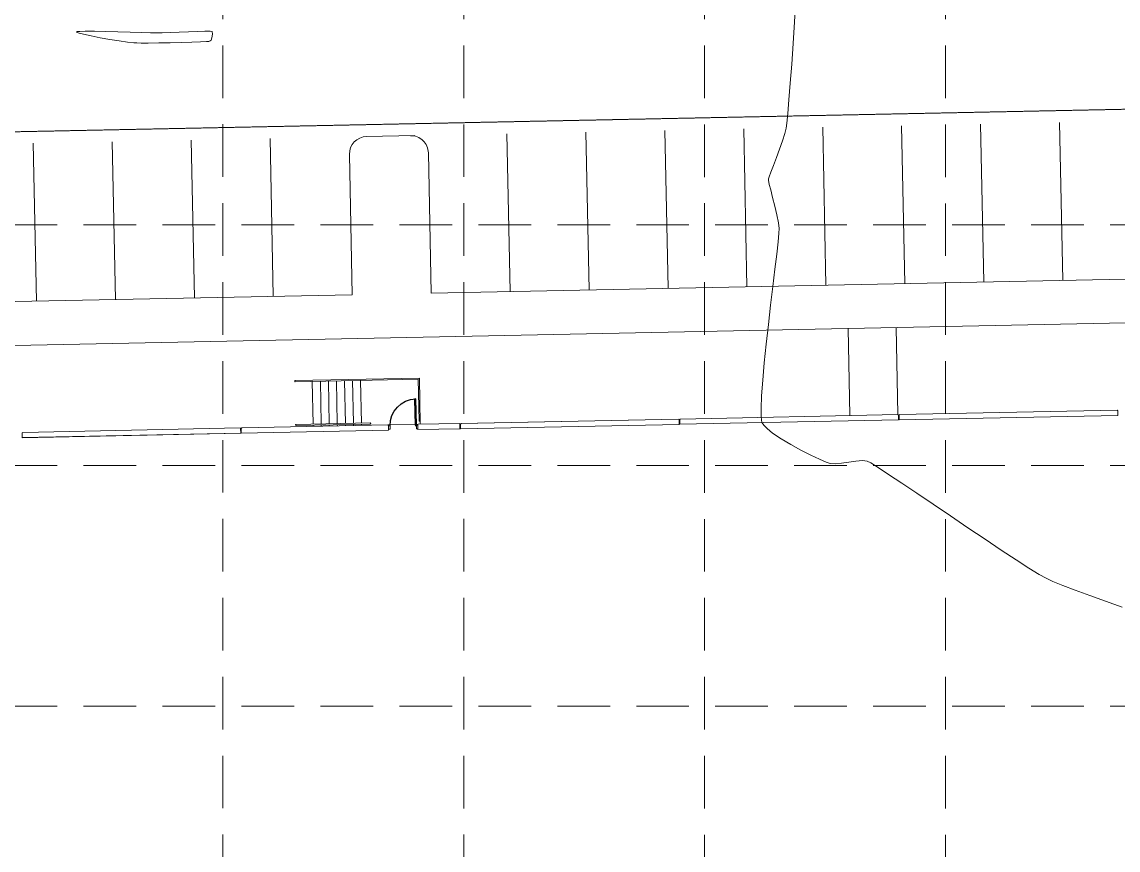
# Model space of a CAD drawing. Extents: x 2140663 to 2528301, y 336313 to 7007653.
# Drawn here: x 2527617.9 to 2527742.9, y 7007251.2 to 7007345.7 of the extents above; entities that cross this region are included whole.
import ezdxf

# ---------------------------------------------------------------- set-up
doc = ezdxf.new("R2010")
doc.units = 0
doc.header["$MEASUREMENT"] = 0
doc.linetypes.add('HIDDEN', pattern=[0.375, 0.25, -0.125])
doc.linetypes.add('xdrc002pt$0$HIDDEN2', pattern=[0.1875, 0.125, -0.0625])
for name, color, linetype in [('1 EXISTING CONTOURS', 43, 'Continuous'), ('GRID', 254, 'HIDDEN'), ('xdrc002ar$0$BASE1$0$ADO', 8, 'Continuous'), ('xdrc002ar$0$BASE1$0$AFLHR', 7, 'Continuous'), ('xdrc002ar$0$BASE1$0$awa', 7, 'Continuous'), ('xdrc002ar$0$l-walk-n', 11, 'Continuous'), ('xdrc002ar$0$xdrc002ar$0$C-PKNG-FACE-N', 1, 'Continuous'), ('xdrc002ar$0$xdrc002ar$0$C-PKNG-STRP-N', 6, 'Continuous'), ('xdrc002ar$0$XR3$0$BASE1$0$ADO', 3, 'Continuous'), ('xdrc002ar$0$XR3$0$BASE1$0$AFLHR', 2, 'Continuous'), ('xdrc002ar$0$XR3$0$BASE1$0$AFLST', 2, 'Continuous'), ('xdrc002ar$0$XR3$0$BASE1$0$awa', 4, 'Continuous'), ('xdrc002pt$0$V-ESMT-ACCS-N', 2, 'xdrc002pt$0$HIDDEN2')]:
    doc.layers.add(name, color=color, linetype=linetype)

# ---------------------------------------------------------------- blocks, each defined once
blk = doc.blocks.new('xdrc002ar$0$XR3$0$A$C52BE69D6')
at = {"layer": 'xdrc002ar$0$XR3$0$BASE1$0$awa', "lineweight": 0}
for p, q in [((6.889272481203079e-05, 299.2499246522784), (6.500418298412114, 299.2499246560037)), ((6.889272481203079e-05, 299.2499246522784), (6.889272481203079e-05, -7.534772157669067e-05)), ((6.500418298412114, 299.2499246560037), (7.250389759428799, 298.4999531945214)), ((7.250531383324414, 298.4998115710914), (7.250389759428799, 0.7498961100354791)), ((6.500418298412114, -7.535144686698914e-05), (7.250389759428799, 0.7498961100354791)), ((6.889272481203079e-05, -7.534772157669067e-05), (6.500418298412114, -7.535144686698914e-05))]:
    blk.add_line(p, q, dxfattribs=at)
blk = doc.blocks.new('xdrc002ar$0$XR3$0$BASE1$0$36D')
at = {"layer": 'xdrc002ar$0$XR3$0$BASE1$0$ADO'}
blk.add_lwpolyline([(-1.75, 1.000444171950221e-11), (0, 1.000444171950221e-11), (0, -35.99999999999), (-1.75, -35.99999999999)], close=True, dxfattribs=at)
blk.add_arc((0, 1.000444171950221e-11), 36, 180, 270, dxfattribs=at)
blk = doc.blocks.new('xdrc002ar$0$A$C52BE69D6')
at = {"layer": 'xdrc002ar$0$BASE1$0$awa', "lineweight": 0}
for p, q in [((6.889272481203079e-05, 299.2499246522784), (6.500418298412114, 299.2499246560037)), ((6.889272481203079e-05, 299.2499246522784), (6.889272481203079e-05, -7.534772157669067e-05)), ((6.500418298412114, 299.2499246560037), (7.250389759428799, 298.4999531945214)), ((7.250531383324414, 298.4998115710914), (7.250389759428799, 0.7498961100354791)), ((6.500418298412114, -7.535144686698914e-05), (7.250389759428799, 0.7498961100354791)), ((6.889272481203079e-05, -7.534772157669067e-05), (6.500418298412114, -7.535144686698914e-05))]:
    blk.add_line(p, q, dxfattribs=at)
blk = doc.blocks.new('xdrc002ar$0$BASE1$0$36D')
at = {"layer": 'xdrc002ar$0$BASE1$0$ADO'}
blk.add_lwpolyline([(-1.75, 1.000444171950221e-11), (0, 1.000444171950221e-11), (0, -35.99999999999), (-1.75, -35.99999999999)], close=True, dxfattribs=at)
blk.add_arc((0, 1.000444171950221e-11), 36, 180, 270, dxfattribs=at)

msp = doc.modelspace()

# ---------------------------------------------------------------- linework, layer by layer
at = {"color": 7, "linetype": 'Continuous', "lineweight": 0}
for p, q in [((2527667.908804057, 7007299.255125386), (2527667.846316957, 7007299.253856835)), ((2527667.910750366, 7007299.255207405), (2527667.848263267, 7007299.253938835))]:
    msp.add_line(p, q, dxfattribs=at)
at = {"layer": '1 EXISTING CONTOURS', "color": 43, "lineweight": 0, "extrusion": (0.9980527375076906, -0.06237574170625265, 0), "elevation": 2085695.491679017}
msp.add_lwpolyline([(7151368.046663039, 604.0000000000007), (7151370.53157491, 604.0000000000007)], dxfattribs=at)
at = {"layer": '1 EXISTING CONTOURS', "color": 43, "lineweight": 0, "extrusion": (0.9978148714148964, -0.06607179718513762, 0), "elevation": 2059194.697841691}
msp.add_lwpolyline([(7159041.310327188, 604.0000000000007), (7159043.778272624, 604.0000000000007)], dxfattribs=at)
at = {"layer": '1 EXISTING CONTOURS', "color": 43, "lineweight": 0}
for points, elevation in [([(2527624.130708478, 7007344.528773732), (2527624.117959011, 7007344.514208642)], 605), ([(2527624.117959011, 7007344.514208642), (2527624.125671603, 7007344.495640161)], 605), ([(2527624.22061411, 7007344.552910069), (2527624.130708478, 7007344.528773732)], 605), ([(2527625.115268927, 7007344.591575751), (2527624.502734271, 7007344.577576233)], 605), ([(2527626.178294551, 7007344.584395888), (2527625.115268927, 7007344.591575751)], 605), ([(2527627.464733594, 7007344.557154451), (2527626.178294551, 7007344.584395888)], 605), ([(2527628.859960791, 7007344.517736969), (2527627.464733594, 7007344.557154451)], 605), ([(2527630.249350873, 7007344.474028965), (2527628.859960791, 7007344.517736969)], 605), ([(2527631.518278574, 7007344.433915972), (2527630.249350873, 7007344.474028965)], 605), ([(2527635.845516532, 7007344.48019453), (2527634.813268023, 7007344.440564337)], 605), ([(2527636.912157278, 7007344.521693448), (2527635.845516532, 7007344.48019453)], 605), ([(2527638.764317438, 7007344.58119046), (2527637.91711575, 7007344.557784341)], 605), ([(2527639.35768783, 7007344.584635053), (2527638.764317438, 7007344.58119046)], 605), ([(2527639.601152415, 7007344.560841372), (2527639.35768783, 7007344.584635053)], 605), ([(2527639.488980598, 7007343.578158641), (2527639.554361917, 7007343.830701722)], 605), ([(2527639.622653453, 7007344.269546605), (2527639.601152415, 7007344.560841372)], 605), ([(2527627.937535718, 7007343.656888717), (2527629.013223504, 7007343.483847363)], 605), ([(2527629.013223504, 7007343.483847363), (2527629.953500598, 7007343.349182362)], 605), ([(2527629.953500598, 7007343.349182362), (2527630.655794925, 7007343.269566057)], 605), ([(2527630.761519243, 7007343.261871513), (2527631.019119296, 7007343.249823521)], 605), ([(2527631.019119296, 7007343.249823521), (2527631.508524089, 7007343.239462025)], 605), ([(2527631.508524089, 7007343.239462025), (2527632.318692588, 7007343.238241347)], 605), ([(2527632.318692588, 7007343.238241347), (2527633.510492251, 7007343.253103443)], 605), ([(2527633.510492251, 7007343.253103443), (2527634.805038919, 7007343.281179158)], 605), ([(2527634.805038919, 7007343.281179158), (2527636.099217426, 7007343.317116472)], 605), ([(2527636.099217426, 7007343.317116472), (2527637.289912612, 7007343.35556337)], 605), ([(2527637.289912612, 7007343.35556337), (2527638.27400931, 7007343.391167838)], 605), ([(2527638.27400931, 7007343.391167838), (2527638.948392359, 7007343.418577862)], 605), ([(2527639.209946594, 7007343.432441424), (2527639.360443237, 7007343.493229072)], 605), ([(2527705.653528241, 7007340.829929991), (2527705.818141101, 7007343.190077542)], 604), ([(2527704.606871818, 7007332.086289583), (2527704.871854109, 7007332.911613933)], 604), ([(2527703.003332973, 7007327.752074828), (2527703.082710868, 7007327.969426063)], 604), ([(2527703.009574684, 7007327.567113499), (2527703.003332973, 7007327.752074828)], 604), ([(2527703.098971877, 7007327.124496475), (2527703.032916969, 7007327.381164928)], 604), ([(2527704.231012205, 7007322.084841969), (2527704.140004932, 7007322.748118547)], 604), ([(2527703.94988955, 7007319.162293349), (2527704.108149415, 7007320.563424006)], 604), ([(2527703.745865413, 7007317.439706246), (2527703.94988955, 7007319.162293349)], 604), ([(2527703.256888455, 7007313.346636712), (2527703.510168037, 7007315.474781199)], 604), ([(2527702.16447673, 7007300.701461247), (2527702.157082408, 7007301.580797725)], 604), ([(2527704.452640369, 7007298.108496787), (2527703.480366644, 7007298.766830398)], 604), ([(2527705.559409874, 7007297.447557121), (2527704.452640369, 7007298.108496787)], 604), ([(2527710.607135639, 7007295.257009611), (2527710.054234526, 7007295.292701428)], 604), ([(2527711.338570498, 7007295.323775843), (2527710.607135639, 7007295.257009611)], 604), ([(2527712.158844566, 7007295.441088858), (2527711.338570498, 7007295.323775843)], 604), ([(2527712.978263308, 7007295.557037392), (2527712.158844566, 7007295.441088858)], 604), ([(2527713.707132188, 7007295.619710181), (2527712.978263308, 7007295.557037392)], 604), ([(2527714.255756669, 7007295.577195958), (2527713.707132188, 7007295.619710181)], 604), ([(2527714.67217435, 7007295.360339938), (2527714.255756669, 7007295.577195958)], 604), ([(2527716.705009773, 7007294.058384804), (2527715.510412185, 7007294.838087893)], 604), ([(2527727.690367901, 7007286.658613126), (2527725.73228013, 7007287.976177935)], 604), ([(2527736.560141206, 7007281.388942593), (2527735.42820261, 7007281.847472862)], 604), ([(2527737.978394239, 7007280.845759916), (2527736.560141206, 7007281.388942593)], 604)]:
    msp.add_lwpolyline(points, dxfattribs=dict(at, elevation=elevation))
at = {"layer": '1 EXISTING CONTOURS', "color": 43, "lineweight": 0, "extrusion": (-0.5335819733230217, -0.845748353675436, 0), "elevation": -7275144.73961903}
msp.add_lwpolyline([(-1601258.76074082, 605.0000000000007), (-1601258.678274815, 605.0000000000007)], dxfattribs=at)
at = {"layer": '1 EXISTING CONTOURS', "color": 43, "lineweight": 0, "extrusion": (-0.3352315195924028, -0.9421357801674707, 0), "elevation": -7449209.231834161}
msp.add_lwpolyline([(32282.46448952891, 605.0000000000007), (32282.70660998346, 605.0000000000007)], dxfattribs=at)
at = {"layer": '1 EXISTING CONTOURS', "color": 43, "lineweight": 0, "extrusion": (0.08709914210972934, -0.9961996483856784, 0), "elevation": -6760560.278535048}
msp.add_lwpolyline([(3128352.34204906, 605.0000000000007), (3128352.058852653, 605.0000000000007)], dxfattribs=at)
at = {"layer": '1 EXISTING CONTOURS', "color": 43, "lineweight": 0, "extrusion": (-0.2532124163446794, -0.9674107050311613, 0), "elevation": -7419005.845727065}
msp.add_lwpolyline([(670904.3254123142, 605), (670904.8424641856, 605)], dxfattribs=at)
at = {"layer": '1 EXISTING CONTOURS', "color": 43, "lineweight": 0, "extrusion": (-0.2121814115134972, -0.9772302945611848, 0), "elevation": -7384104.099398059}
msp.add_lwpolyline([(983243.4570476883, 605.0000000000007), (983244.3437244729, 605.0000000000007)], dxfattribs=at)
at = {"layer": '1 EXISTING CONTOURS', "color": 43, "lineweight": 0, "extrusion": (-0.1888557293010955, -0.9820048439341589, 0), "elevation": -7358602.413610479}
msp.add_lwpolyline([(1158763.698352442, 605.0000000000003), (1158764.756181184, 605.0000000000003)], dxfattribs=at)
at = {"layer": '1 EXISTING CONTOURS', "color": 43, "lineweight": 0, "extrusion": (-0.1730296528470642, -0.9849166153718926, 0), "elevation": -7339003.781848883}
msp.add_lwpolyline([(1277023.387322789, 605), (1277024.512825585, 605)], dxfattribs=at)
at = {"layer": '1 EXISTING CONTOURS', "color": 43, "lineweight": 0, "extrusion": (-0.02768463064830688, -0.9996167071562314, 0), "elevation": -7074635.113939192}
msp.add_lwpolyline([(2332667.986963968, 605), (2332666.952727502, 605)], dxfattribs=at)
at = {"layer": '1 EXISTING CONTOURS', "color": 43, "lineweight": 0, "extrusion": (-0.01354359323368601, -0.9999082813350034, 0), "elevation": -7040934.928139611}
msp.add_lwpolyline([(2432496.782951726, 605.0000000000003), (2432496.098761838, 605.0000000000003)], dxfattribs=at)
at = {"layer": '1 EXISTING CONTOURS', "color": 43, "lineweight": 0, "extrusion": (0.02082138666586147, -0.9997832114300135, 0), "elevation": -6953196.45488476}
msp.add_lwpolyline([(2672988.576808274, 605.0000000000007), (2672987.901421356, 605.0000000000007)], dxfattribs=at)
at = {"layer": '1 EXISTING CONTOURS', "color": 43, "lineweight": 0, "extrusion": (0.03378568404172827, -0.9994291008139761, 0), "elevation": -6917946.082153087}
msp.add_lwpolyline([(2762939.71385103, 605.0000000000007), (2762938.811554148, 605.0000000000007)], dxfattribs=at)
at = {"layer": '1 EXISTING CONTOURS', "color": 43, "lineweight": 0, "extrusion": (0.03588968438964963, -0.9993557577531694, 0), "elevation": -6912114.003285524}
msp.add_lwpolyline([(2777500.890573263, 605), (2777499.884966936, 605)], dxfattribs=at)
at = {"layer": '1 EXISTING CONTOURS', "color": 43, "lineweight": 0, "extrusion": (0.988107310135234, -0.1537658728629754, 0), "elevation": 1420088.78047314}
msp.add_lwpolyline([(7312672.366106849, 605.0000000000007), (7312672.810233594, 605.0000000000007)], dxfattribs=at)
at = {"layer": '1 EXISTING CONTOURS', "color": 43, "lineweight": 0, "extrusion": (-0.07258733505730516, -0.9973620600309994, 0), "elevation": -7172332.291992067}
msp.add_lwpolyline([(2012318.54409159, 605.0000000000007), (2012318.650095541, 605.0000000000007)], dxfattribs=at)
at = {"layer": '1 EXISTING CONTOURS', "color": 43, "lineweight": 0, "extrusion": (0.05293023796799664, -0.9985982124501582, 0), "elevation": -6863732.08078065}
msp.add_lwpolyline([(2894996.090252808, 605.0000000000007), (2894996.352174201, 605.0000000000007)], dxfattribs=at)
at = {"layer": '1 EXISTING CONTOURS', "color": 43, "lineweight": 0, "extrusion": (0.5512712676812977, -0.8343260690096259, 0), "elevation": -4452994.396433306}
msp.add_lwpolyline([(5971822.542063298, 605), (5971822.696124598, 605)], dxfattribs=at)
at = {"layer": '1 EXISTING CONTOURS', "color": 43, "lineweight": 0, "extrusion": (0.9973115486979603, -0.07327806516056394, 0), "elevation": 2007425.66203495}
msp.add_lwpolyline([(7173725.136222751, 604), (7173727.314937898, 604)], dxfattribs=at)
at = {"layer": '1 EXISTING CONTOURS', "color": 43, "lineweight": 0, "extrusion": (0.9969748272644993, -0.07772511692446754, 0), "elevation": 1975412.531682483}
msp.add_lwpolyline([(7182604.545829889, 604.0000000000007), (7182606.452280567, 604.0000000000007)], dxfattribs=at)
at = {"layer": '1 EXISTING CONTOURS', "color": 43, "lineweight": 0, "extrusion": (0.9964619848664489, -0.08404470665079034, 0), "elevation": 1929832.723836872}
msp.add_lwpolyline([(7194983.398072656, 604.0000000000003), (7194984.947177636, 604.0000000000003)], dxfattribs=at)
at = {"layer": '1 EXISTING CONTOURS', "color": 43, "lineweight": 0, "extrusion": (0.9954291391996002, -0.09550303048774601, 0), "elevation": 1846929.678356009}
msp.add_lwpolyline([(7216708.060446399, 604.0000000000003), (7216709.167185591, 604.0000000000003)], dxfattribs=at)
at = {"layer": '1 EXISTING CONTOURS', "color": 43, "lineweight": 0, "extrusion": (0.9916651062573898, -0.1288422175822813, 0), "elevation": 1603796.490091148}
msp.add_lwpolyline([(7274603.277907249, 604.0000000000007), (7274603.857590839, 604.0000000000007)], dxfattribs=at)
at = {"layer": '1 EXISTING CONTOURS', "color": 43, "lineweight": 0, "extrusion": (0.9674959612489205, -0.2528864665557003, 0), "elevation": 673484.5947505552}
msp.add_lwpolyline([(7418788.644651932, 604), (7418789.290254927, 604)], dxfattribs=at)
at = {"layer": '1 EXISTING CONTOURS', "color": 43, "lineweight": 0, "extrusion": (0.9438919964611369, -0.3302542944711082, 0), "elevation": 71678.63356192876}
msp.add_lwpolyline([(7448948.97877228, 604.0000000000007), (7448949.974367882, 604.0000000000007)], dxfattribs=at)
at = {"layer": '1 EXISTING CONTOURS', "color": 43, "lineweight": 0, "extrusion": (0.9357845109021374, -0.3525724736215909, 0), "elevation": -105205.5549667319}
msp.add_lwpolyline([(7448548.8967584, 604), (7448549.86885014, 604)], dxfattribs=at)
at = {"layer": '1 EXISTING CONTOURS', "color": 43, "lineweight": 0, "extrusion": (0.9389269628505383, -0.3441164896256269, 0), "elevation": -38008.49500223296}
msp.add_lwpolyline([(7449195.843300874, 604.0000000000007), (7449196.874104587, 604.0000000000007)], dxfattribs=at)
at = {"layer": '1 EXISTING CONTOURS', "color": 43, "lineweight": 0, "extrusion": (0.9339397702689128, -0.3574304205157285, 0), "elevation": -143909.7459293716}
msp.add_lwpolyline([(7447900.822168319, 604.0000000000007), (7447901.641484212, 604.0000000000007)], dxfattribs=at)
at = {"layer": '1 EXISTING CONTOURS', "color": 43, "lineweight": 0, "extrusion": (0.9922129125258716, 0.1245533468716396, 0), "elevation": 3380805.666240398}
msp.add_lwpolyline([(6637926.837240538, 604), (6637927.024648471, 604)], dxfattribs=at)
at = {"layer": '1 EXISTING CONTOURS', "color": 43, "lineweight": 0, "extrusion": (0.9336276995789611, -0.3582447746707513, 0), "elevation": -150405.0151210981}
msp.add_lwpolyline([(7447771.913590887, 604.0000000000007), (7447772.48600247, 604.0000000000007)], dxfattribs=at)
at = {"layer": '1 EXISTING CONTOURS', "color": 43, "lineweight": 0, "extrusion": (0.9673054658000254, 0.2536141475418832, 0), "elevation": 4222218.318781449}
msp.add_lwpolyline([(6137163.919415659, 604.0000000000007), (6137164.561489486, 604.0000000000007)], dxfattribs=at)
at = {"layer": '1 EXISTING CONTOURS', "color": 43, "lineweight": 0, "extrusion": (0.9685812357006347, 0.2486973860912728, 0), "elevation": 4190989.733696708}
msp.add_lwpolyline([(6158530.874653758, 604), (6158531.769608711, 604)], dxfattribs=at)
at = {"layer": '1 EXISTING CONTOURS', "color": 43, "lineweight": 0, "extrusion": (0.9708795650589538, 0.2395680908446214, 0), "elevation": 4132827.284198239}
msp.add_lwpolyline([(6197711.144547015, 604), (6197712.168292539, 604)], dxfattribs=at)
at = {"layer": '1 EXISTING CONTOURS', "color": 43, "lineweight": 0, "extrusion": (0.9744819296603011, 0.2244659634900934, 0), "elevation": 4036107.485468846}
msp.add_lwpolyline([(6261126.757808335, 604), (6261127.786429375, 604)], dxfattribs=at)
at = {"layer": '1 EXISTING CONTOURS', "color": 43, "lineweight": 0, "extrusion": (0.9803596069577348, 0.1972182573842382, 0), "elevation": 3860031.018513545}
msp.add_lwpolyline([(6371186.769496797, 604), (6371187.679523688, 604)], dxfattribs=at)
at = {"layer": '1 EXISTING CONTOURS', "color": 43, "lineweight": 0, "extrusion": (0.9951984527902356, -0.09787767653516019, 0), "elevation": 1829706.96205683}
msp.add_lwpolyline([(7221080.387998818, 604.0000000000007), (7221081.393381921, 604.0000000000007)], dxfattribs=at)
at = {"layer": '1 EXISTING CONTOURS', "color": 43, "lineweight": 0, "extrusion": (0.9988993310508033, -0.04690550528730823, 0), "elevation": 2196240.08235195}
msp.add_lwpolyline([(7118172.065742475, 604), (7118172.587178657, 604)], dxfattribs=at)
at = {"layer": '1 EXISTING CONTOURS', "color": 43, "lineweight": 0, "extrusion": (0.9928824341814573, -0.1190985805704846, 0), "elevation": 1675151.087408623}
msp.add_lwpolyline([(7258486.345842195, 604), (7258488.324852983, 604)], dxfattribs=at)
at = {"layer": '1 EXISTING CONTOURS', "color": 43, "lineweight": 0, "extrusion": (0.9933314202790376, -0.1152939264941135, 0), "elevation": 1702946.396300605}
msp.add_lwpolyline([(7252011.125356534, 604.0000000000007), (7252013.352453532, 604.0000000000007)], dxfattribs=at)
at = {"layer": '1 EXISTING CONTOURS', "color": 43, "lineweight": 0, "extrusion": (0.9938929683941459, -0.1103483909111216, 0), "elevation": 1739020.729712103}
msp.add_lwpolyline([(7243442.991733973, 604.0000000000007), (7243445.222585713, 604.0000000000007)], dxfattribs=at)
at = {"layer": '1 EXISTING CONTOURS', "color": 43, "lineweight": 0, "extrusion": (0.9947021992339112, -0.1027985157442477, 0), "elevation": 1793970.532314661}
msp.add_lwpolyline([(7230027.527456308, 604), (7230029.68196224, 604)], dxfattribs=at)
at = {"layer": '1 EXISTING CONTOURS', "color": 43, "lineweight": 0, "extrusion": (0.9958114123252098, -0.09143101816599848, 0), "elevation": 1876429.835838891}
msp.add_lwpolyline([(7209064.473241622, 604), (7209066.471448503, 604)], dxfattribs=at)
at = {"layer": '1 EXISTING CONTOURS', "color": 43, "lineweight": 0, "extrusion": (0.9972826746337713, -0.07366998625839188, 0), "elevation": 2004605.712892481}
msp.add_lwpolyline([(7174477.692315342, 604.0000000000007), (7174479.454568096, 604.0000000000007)], dxfattribs=at)
at = {"layer": '1 EXISTING CONTOURS', "color": 43, "lineweight": 0, "extrusion": (0.9990563748299097, -0.04343224506883468, 0), "elevation": 2220974.114176055}
msp.add_lwpolyline([(7110473.094199097, 604.0000000000003), (7110474.541537403, 604.0000000000003)], dxfattribs=at)
at = {"layer": '1 EXISTING CONTOURS', "color": 43, "lineweight": 0, "extrusion": (0.9956801940271132, 0.09284907765901723, 0), "elevation": 3167404.388579005}
msp.add_lwpolyline([(6742335.234347478, 604), (6742335.707468895, 604)], dxfattribs=at)
at = {"layer": '1 EXISTING CONTOURS', "color": 43, "lineweight": 0, "extrusion": (0.9747102593431969, 0.2234723927717208, 0), "elevation": 4029715.424451072}
msp.add_lwpolyline([(6265215.543720636, 604.0000000000003), (6265215.7641261, 604.0000000000003)], dxfattribs=at)
at = {"layer": '1 EXISTING CONTOURS', "color": 43, "lineweight": 0, "extrusion": (0.9256879096828382, 0.3782881096030083, 0), "elevation": 4990641.695498374}
msp.add_lwpolyline([(5530373.113395577, 604), (5530373.195227481, 604)], dxfattribs=at)
at = {"layer": '1 EXISTING CONTOURS', "color": 43, "lineweight": 0, "extrusion": (0.8664355137610453, 0.4992889949654744, 0), "elevation": 5688758.775437186}
msp.add_lwpolyline([(4809319.469322987, 604), (4809319.58816442, 604)], dxfattribs=at)
at = {"layer": '1 EXISTING CONTOURS', "color": 43, "lineweight": 0, "extrusion": (0.799272993755728, 0.6009681201634212, 0), "elevation": 6231488.033334232}
msp.add_lwpolyline([(4081676.718361162, 604.0000000000007), (4081676.990347842, 604.0000000000007)], dxfattribs=at)
at = {"layer": '1 EXISTING CONTOURS', "color": 43, "lineweight": 0, "extrusion": (0.711138164128317, 0.7030522822096569, 0), "elevation": 6724043.713000104}
msp.add_lwpolyline([(3206050.674394408, 604.0000000000007), (3206051.167474255, 604.0000000000007)], dxfattribs=at)
at = {"layer": '1 EXISTING CONTOURS', "color": 43, "lineweight": 0, "extrusion": (-0.6278356507998295, -0.7783459356769037, 0), "elevation": -7041084.874861206}
msp.add_lwpolyline([(-2432004.251082065, 604.0000000000007), (-2432005.050595453, 604.0000000000007)], dxfattribs=at)
at = {"layer": '1 EXISTING CONTOURS', "color": 43, "lineweight": 0, "extrusion": (-0.4789433208085803, -0.8778458266989992, 0), "elevation": -7361954.515426643}
msp.add_lwpolyline([(-1137161.218463826, 604), (-1137162.532974679, 604)], dxfattribs=at)
at = {"layer": '1 EXISTING CONTOURS', "color": 43, "lineweight": 0, "extrusion": (0.4519192837030006, 0.8920588327108068, 0), "elevation": 7393240.427213595}
msp.add_lwpolyline([(911868.2099833931, 604.0000000000007), (911869.4585320009, 604.0000000000007)], dxfattribs=at)
at = {"layer": '1 EXISTING CONTOURS', "color": 43, "lineweight": 0, "extrusion": (-0.4263999277777574, -0.9045347431641989, 0), "elevation": -7416157.352080149}
msp.add_lwpolyline([(-701509.975920707, 604), (-701511.0663070674, 604)], dxfattribs=at)
at = {"layer": '1 EXISTING CONTOURS', "color": 43, "lineweight": 0, "extrusion": (-0.3949602866994638, -0.9186981941477178, 0), "elevation": -7435934.58466747}
msp.add_lwpolyline([(-445401.191760221, 604.0000000000003), (-445402.0315120211, 604.0000000000003)], dxfattribs=at)
at = {"layer": '1 EXISTING CONTOURS', "color": 43, "lineweight": 0, "extrusion": (-0.3306352812718137, -0.9437586083201088, 0), "elevation": -7448945.378283373}
msp.add_lwpolyline([(68689.07296412904, 604), (68688.57565776445, 604)], dxfattribs=at)
at = {"layer": '1 EXISTING CONTOURS', "color": 43, "lineweight": 0, "extrusion": (0.52879949249145, 0.8487467801062842, 0), "elevation": 7284073.610151217}
msp.add_lwpolyline([(1560063.55363178, 604.0000000000003), (1560064.541250059, 604.0000000000003)], dxfattribs=at)
at = {"layer": '1 EXISTING CONTOURS', "color": 43, "lineweight": 0, "extrusion": (-0.5542648324079807, -0.8323403724172901, 0), "elevation": -7233478.222070569}
msp.add_lwpolyline([(-1779974.218567925, 604), (-1779976.003290853, 604)], dxfattribs=at)
at = {"layer": '1 EXISTING CONTOURS', "color": 43, "lineweight": 0, "extrusion": (-0.5581022338377875, -0.8297721955966418, 0), "elevation": -7225182.12383322}
msp.add_lwpolyline([(-1813353.580342157, 604), (-1813355.642276644, 604)], dxfattribs=at)
at = {"layer": '1 EXISTING CONTOURS', "color": 43, "lineweight": 0, "extrusion": (-0.5599349261416866, -0.8285365885021037, 0), "elevation": -7221156.397035129}
msp.add_lwpolyline([(-1829316.800860252, 604.0000000000007), (-1829319.058955421, 604.0000000000007)], dxfattribs=at)
at = {"layer": '1 EXISTING CONTOURS', "color": 43, "lineweight": 0, "extrusion": (0.5604539350625019, 0.8281855991702326, 0), "elevation": 7220008.82291944}
msp.add_lwpolyline([(1833838.477417515, 604.0000000000007), (1833840.850596468, 604.0000000000007)], dxfattribs=at)
at = {"layer": '1 EXISTING CONTOURS', "color": 43, "lineweight": 0, "extrusion": (-0.5599016145907951, -0.8285590998707459, 0), "elevation": -7221229.936823438}
msp.add_lwpolyline([(-1829021.694306546, 604), (-1829024.101485951, 604)], dxfattribs=at)
at = {"layer": '1 EXISTING CONTOURS', "color": 43, "lineweight": 0, "extrusion": (-0.5552949266511358, -0.8316535002244082, 0), "elevation": -7231268.839128292}
msp.add_lwpolyline([(-1788914.917840539, 604), (-1788917.149809434, 604)], dxfattribs=at)
at = {"layer": '1 EXISTING CONTOURS', "color": 43, "lineweight": 0, "extrusion": (-0.5503659940796429, -0.8349235130002787, 0), "elevation": -7241723.743479162}
msp.add_lwpolyline([(-1746108.749767133, 604), (-1746110.772588735, 604)], dxfattribs=at)
at = {"layer": '1 EXISTING CONTOURS', "color": 43, "lineweight": 0, "extrusion": (-0.5420485530187823, -0.8403471700257248, 0), "elevation": -7258704.594665345}
msp.add_lwpolyline([(-1674114.795525059, 604), (-1674116.528282125, 604)], dxfattribs=at)
at = {"layer": '1 EXISTING CONTOURS', "color": 43, "lineweight": 0, "extrusion": (-0.5265993022144371, -0.850113624703938, 0), "elevation": -7288089.333764389}
msp.add_lwpolyline([(-1541169.168543037, 604), (-1541170.53056482, 604)], dxfattribs=at)
at = {"layer": '1 EXISTING CONTOURS', "color": 43, "lineweight": 0, "extrusion": (-0.4907413273686809, -0.8713053136601573, 0), "elevation": -7345946.071308077}
msp.add_lwpolyline([(-1236334.342589859, 604), (-1236335.254059864, 604)], dxfattribs=at)
at = {"layer": '1 EXISTING CONTOURS', "color": 43, "lineweight": 0, "extrusion": (-0.4119342790536656, -0.9112135587997674, 0), "elevation": -7426391.101003809}
msp.add_lwpolyline([(-583232.8007278168, 604.0000000000003), (-583233.6617216105, 604.0000000000003)], dxfattribs=at)
at = {"layer": '1 EXISTING CONTOURS', "color": 43, "lineweight": 0, "extrusion": (-0.3472787994359876, -0.937761928989602, 0), "elevation": -7448991.013317214}
msp.add_lwpolyline([(-63061.88425799133, 604.0000000000007), (-63063.63682703767, 604.0000000000007)], dxfattribs=at)
at = {"layer": '1 EXISTING CONTOURS', "color": 43, "lineweight": 0, "extrusion": (0.3406139471203275, 0.9402032434676616, 0), "elevation": 7449250.97673962}
msp.add_lwpolyline([(10186.4663836509, 604.0000000000007), (10188.38900739979, 604.0000000000007)], dxfattribs=at)
at = {"layer": '1 EXISTING CONTOURS', "color": 43, "lineweight": 0, "extrusion": (-0.3361179502787695, -0.9418198997156508, 0), "elevation": -7449214.621574176}
msp.add_lwpolyline([(25406.75824287208, 604), (25404.7294614655, 604)], dxfattribs=at)
at = {"layer": 'GRID', "color": 253, "linetype": 'HIDDEN', "lineweight": 0, "ltscale": 24}
for p, q in [((2527640.809458301, 7006031.973076862), (2527640.809458301, 7007624.562990395)), ((2527668.266930372, 7006031.968759974), (2527668.266930372, 7007624.562990395)), ((2527695.724402441, 7006031.964443088), (2527695.724402441, 7007624.562990395)), ((2527723.181874511, 7006031.960126197), (2527723.181874511, 7007624.562990395)), ((2527228.947377252, 7007322.530797625), (2528272.331315909, 7007322.530797625)), ((2527228.947377252, 7007295.073325557), (2528272.331315909, 7007295.073325557)), ((2527228.947377252, 7007267.615853484), (2528272.331315909, 7007267.615853484))]:
    msp.add_line(p, q, dxfattribs=at)
at = {"layer": 'xdrc002ar$0$BASE1$0$ADO', "color": 7, "lineweight": 0}
for points in [[(2527659.711679127, 7007299.192972964), (2527659.703644867, 7007299.588724595), (2527659.870277133, 7007299.59210744), (2527659.878311392, 7007299.19635581)], [(2527662.877692171, 7007299.257247038), (2527662.869657912, 7007299.652998668), (2527663.036290178, 7007299.656381514), (2527663.044324437, 7007299.260629884)]]:
    msp.add_lwpolyline(points, close=True, dxfattribs=at)
at = {"layer": 'xdrc002ar$0$BASE1$0$AFLHR', "color": 7, "lineweight": 0}
for p, q in [((2527659.639043489, 7007299.691601194), (2527662.721740401, 7007299.754183844)), ((2527663.096662998, 7007299.761795247), (2527662.867543634, 7007299.757143834))]:
    msp.add_line(p, q, dxfattribs=at)
at = {"layer": 'xdrc002ar$0$BASE1$0$awa', "color": 7, "lineweight": 0}
for p, q in [((2527617.939360129, 7007298.782530869), (2527618.000576304, 7007298.84628408)), ((2527617.950356949, 7007298.240946936), (2527617.939362068, 7007298.782532888)), ((2527642.853416268, 7007298.746510573), (2527617.952303132, 7007298.240986446)), ((2527642.778656149, 7007299.34932231), (2527618.002522486, 7007298.846323591)), ((2527642.842421428, 7007299.288094547), (2527642.778668188, 7007299.349310749)), ((2527642.853416268, 7007298.746510573), (2527642.842421428, 7007299.288094547)), ((2527642.90490457, 7007299.289363033), (2527642.966132333, 7007299.353128313)), ((2527642.915900576, 7007298.74781915), (2527642.904906509, 7007299.289365053)), ((2527642.915900576, 7007298.74781915), (2527659.713793743, 7007299.088811164)), ((2527642.966132242, 7007299.353128218), (2527659.639043489, 7007299.691601194)), ((2527659.639043489, 7007299.691601194), (2527659.702799156, 7007299.630382661)), ((2527659.702799156, 7007299.630382661), (2527659.713793405, 7007299.088827798)), ((2527663.096662998, 7007299.761795247), (2527663.035444466, 7007299.698039581)), ((2527663.035444466, 7007299.698039581), (2527663.046438715, 7007299.156484718)), ((2527663.046439156, 7007299.156463022), (2527667.848263268, 7007299.253938836)), ((2527663.096662969, 7007299.761795217), (2527667.773515186, 7007299.856739013)), ((2527667.837268427, 7007299.795522811), (2527667.773515186, 7007299.856739013)), ((2527667.848263268, 7007299.253938836), (2527667.837268427, 7007299.795522811))]:
    msp.add_line(p, q, dxfattribs=at)
at = {"layer": 'xdrc002ar$0$BASE1$0$awa', "color": 7, "linetype": 'Continuous', "lineweight": 0}
for p, q in [((2527659.639043489, 7007299.691601194), (2527659.702799156, 7007299.630382661)), ((2527659.702799156, 7007299.630382661), (2527659.713793405, 7007299.088827798)), ((2527663.096662998, 7007299.761795247), (2527663.035444466, 7007299.698039581)), ((2527663.035444466, 7007299.698039581), (2527663.046438715, 7007299.156484718))]:
    msp.add_line(p, q, dxfattribs=at)
at = {"layer": 'xdrc002ar$0$l-walk-n', "color": 7, "lineweight": 0}
for p, q in [((2527712.291838231, 7007300.759597079), (2527712.090278491, 7007310.687247193)), ((2527717.74904475, 7007300.870394005), (2527717.54748501, 7007310.798044122))]:
    msp.add_line(p, q, dxfattribs=at)
at = {"layer": 'xdrc002ar$0$xdrc002ar$0$C-PKNG-FACE-N', "color": 7, "lineweight": 0}
for p, q in [((2527657.201072139, 7007332.577479707), (2527662.701318786, 7007332.689150469)), ((2527655.242089414, 7007330.537302585), (2527655.566867025, 7007314.540663199)), ((2527664.24154598, 7007330.720017346), (2527664.566323587, 7007314.72337796)), ((2527772.543238985, 7007316.915643906), (2527664.566323075, 7007314.723403161)), ((2527984.597762405, 7007316.219929855), (2527592.681424751, 7007308.262905365)), ((2527655.566866513, 7007314.54068841), (2527604.573516238, 7007313.505377304))]:
    msp.add_line(p, q, dxfattribs=at)
for centre, start, end in [((2527657.241669335, 7007330.577899786), 91.16310870003836, 181.1631082732395), ((2527662.241966055, 7007330.67942013), 1.163108273239462, 91.16310870003836)]:
    msp.add_arc(centre, 1.999992, start, end, dxfattribs=at)
at = {"layer": 'xdrc002ar$0$xdrc002ar$0$C-PKNG-STRP-N', "color": 7, "lineweight": 0}
for p, q in [((2527718.189406731, 7007333.815717639), (2527718.554781542, 7007315.819498332)), ((2527727.187516385, 7007333.998405041), (2527727.552891196, 7007316.002185734)), ((2527736.185626038, 7007334.181092443), (2527736.551000846, 7007316.184873151)), ((2527673.199058429, 7007332.902284669), (2527673.56443324, 7007314.906065362)), ((2527682.197168083, 7007333.084972071), (2527682.56254289, 7007315.088752778)), ((2527691.195177757, 7007333.267657446), (2527691.560552564, 7007315.271438153)), ((2527700.193287411, 7007333.450344862), (2527700.558662218, 7007315.454125555)), ((2527709.191297081, 7007333.633030238), (2527709.556671892, 7007315.63681093)), ((2527619.209006579, 7007331.808449121), (2527619.57438139, 7007313.812229814)), ((2527628.207116229, 7007331.991136523), (2527628.572491043, 7007313.994917216)), ((2527637.205225882, 7007332.173823925), (2527637.570600693, 7007314.177604618)), ((2527646.203335536, 7007332.356511341), (2527646.568710347, 7007314.360292034))]:
    msp.add_line(p, q, dxfattribs=at)
at = {"layer": 'xdrc002ar$0$XR3$0$BASE1$0$ADO', "color": 7, "lineweight": 0}
for points in [[(2527659.709732798, 7007299.19289327), (2527659.701698652, 7007299.588644902), (2527659.868330918, 7007299.592027701), (2527659.876365065, 7007299.196276069)], [(2527662.875745861, 7007299.257166445), (2527662.867711714, 7007299.652918079), (2527663.034343981, 7007299.656300877), (2527663.042378128, 7007299.260549244)]]:
    msp.add_lwpolyline(points, close=True, dxfattribs=at)
at = {"layer": 'xdrc002ar$0$XR3$0$BASE1$0$AFLHR', "color": 7, "lineweight": 0}
for p, q in [((2527649.073938454, 7007304.748996262), (2527663.216855188, 7007305.036111369)), ((2527663.216855188, 7007305.036111369), (2527663.323836198, 7007299.766365942)), ((2527649.076475553, 7007304.624022063), (2527663.094418087, 7007304.908600071)), ((2527656.512443562, 7007304.77497952), (2527656.611390424, 7007299.900985726)), ((2527663.094418087, 7007304.908600071), (2527663.190827851, 7007300.159580476)), ((2527649.175425534, 7007299.750028333), (2527657.611184024, 7007299.921282519)), ((2527649.177962632, 7007299.625054133), (2527657.613721122, 7007299.796308318)), ((2527656.613927524, 7007299.776011527), (2527656.616887473, 7007299.630208293)), ((2527659.637097302, 7007299.691521519), (2527662.719794232, 7007299.754103296)), ((2527663.094716832, 7007299.761714594), (2527662.865597465, 7007299.757063244))]:
    msp.add_line(p, q, dxfattribs=at)
for centre, radius, start, end in [((2527649.075210121, 7007304.686509226), 0.06249997507761018, 91.1630006841799, 271.1630006841799), ((2527663.253314951, 7007300.160849025), 0.062499975, 181.1630006755155, 1.163000675515473), ((2527649.176694083, 7007299.687541233), 0.062499975, 91.1630006841799, 271.1630006841799), ((2527657.612452573, 7007299.858795418), 0.062499975, 271.1630006841799, 91.1630006841799)]:
    msp.add_arc(centre, radius, start, end, dxfattribs=at)
at = {"layer": 'xdrc002ar$0$XR3$0$BASE1$0$AFLST', "color": 7, "lineweight": 0}
for p, q in [((2527651.112525631, 7007299.789353368), (2527651.013578768, 7007304.663347161)), ((2527652.029003097, 7007299.807958761), (2527651.930056234, 7007304.681952556)), ((2527652.945480562, 7007299.826564154), (2527652.846533699, 7007304.700557948)), ((2527653.861958028, 7007299.845169546), (2527653.763011165, 7007304.719163341)), ((2527654.778435493, 7007299.86377494), (2527654.67948863, 7007304.737768734)), ((2527655.694912959, 7007299.882380334), (2527655.595966096, 7007304.756374127)), ((2527651.118022679, 7007299.518575934), (2527651.11506273, 7007299.664379168)), ((2527652.034500145, 7007299.537181327), (2527652.031540196, 7007299.682984561)), ((2527652.95097761, 7007299.55578672), (2527652.948017661, 7007299.701589954)), ((2527653.867455076, 7007299.574392114), (2527653.864495127, 7007299.720195347)), ((2527654.783932541, 7007299.592997506), (2527654.780972593, 7007299.738800741)), ((2527655.700410007, 7007299.6116029), (2527655.697450058, 7007299.757406133))]:
    msp.add_line(p, q, dxfattribs=at)
at = {"layer": 'xdrc002ar$0$XR3$0$BASE1$0$awa', "color": 7, "lineweight": 0}
for p, q in [((2527617.939359867, 7007298.782502527), (2527618.00057606, 7007298.846255721)), ((2527617.950356534, 7007298.240918591), (2527617.939361807, 7007298.782504546)), ((2527642.851469814, 7007298.746435658), (2527617.950356534, 7007298.240918591)), ((2527642.776709865, 7007299.349247416), (2527618.00057606, 7007298.846255721)), ((2527642.840475127, 7007299.288019635), (2527642.776721904, 7007299.349235856)), ((2527642.851469814, 7007298.746435658), (2527642.840475127, 7007299.288019635)), ((2527642.902958269, 7007299.289288104), (2527642.96418605, 7007299.353053367)), ((2527642.913954122, 7007298.747744218), (2527642.902960208, 7007299.289290124)), ((2527642.913954122, 7007298.747744218), (2527659.711847385, 7007299.08873147)), ((2527642.96418596, 7007299.353053272), (2527659.637097302, 7007299.691521519)), ((2527659.637097302, 7007299.691521519), (2527659.700852952, 7007299.630302969)), ((2527659.700852952, 7007299.630302969), (2527659.711847048, 7007299.088748103)), ((2527663.094716832, 7007299.761714594), (2527663.033498281, 7007299.697958943)), ((2527663.033498281, 7007299.697958943), (2527663.044492377, 7007299.156404079)), ((2527663.044492817, 7007299.156382383), (2527667.846316957, 7007299.253856835)), ((2527663.094716802, 7007299.761714564), (2527667.771569047, 7007299.856657033)), ((2527667.835322271, 7007299.795440813), (2527667.771569047, 7007299.856657033)), ((2527667.846316957, 7007299.253856835), (2527667.835322271, 7007299.795440813))]:
    msp.add_line(p, q, dxfattribs=at)
at = {"layer": 'xdrc002ar$0$XR3$0$BASE1$0$awa', "color": 7, "linetype": 'Continuous', "lineweight": 0}
for p, q in [((2527659.637097302, 7007299.691521519), (2527659.700852952, 7007299.630302969)), ((2527659.700852952, 7007299.630302969), (2527659.711847048, 7007299.088748103)), ((2527663.094716832, 7007299.761714594), (2527663.033498281, 7007299.697958943)), ((2527663.033498281, 7007299.697958943), (2527663.044492377, 7007299.156404079))]:
    msp.add_line(p, q, dxfattribs=at)
at = {"layer": 'xdrc002pt$0$V-ESMT-ACCS-N', "color": 7, "lineweight": 0}
for p, q in [((2527734.158343254, 7007335.498762831), (2527655.166518229, 7007333.895002473)), ((2527655.166518229, 7007333.895002473), (2527734.158343254, 7007335.498762831)), ((2527763.144190255, 7007336.087258569), (2527734.158343254, 7007335.498762831)), ((2527734.158343254, 7007335.498762831), (2527763.144190255, 7007336.087258569)), ((2527655.166518336, 7007333.895002475), (2527529.192479522, 7007331.337368576)), ((2527529.192479522, 7007331.337368576), (2527655.166518336, 7007333.895002475)), ((2527655.166518229, 7007333.895002473), (2527655.166518336, 7007333.895002475)), ((2527655.166518336, 7007333.895002475), (2527655.166518229, 7007333.895002473))]:
    msp.add_line(p, q, dxfattribs=at)

# ---------------------------------------------------------------- block references
at = {"layer": 'xdrc002ar$0$BASE1$0$ADO', "color": 7, "lineweight": 0, "xscale": -0.0833333006104392, "yscale": 0.08333330060098731, "zscale": 0.08333330000000001, "rotation": 181.163017357427}
msp.add_blockref('xdrc002ar$0$BASE1$0$36D', (2527662.869657912, 7007299.652998668), dxfattribs=at)
at = {"layer": 'xdrc002ar$0$BASE1$0$awa', "color": 7, "linetype": 'Continuous', "lineweight": 0, "xscale": 0.08333330060098763, "yscale": 0.08333330060098731, "zscale": 0.08333330000000001, "rotation": 91.16301703732765}
for p in [(2527742.832776508, 7007300.776213658), (2527692.843096856, 7007299.761359864), (2527717.837936682, 7007300.268786761)]:
    msp.add_blockref('xdrc002ar$0$A$C52BE69D6', p, dxfattribs=at)
at = {"layer": 'xdrc002ar$0$XR3$0$BASE1$0$ADO', "color": 7, "lineweight": 0, "xscale": -0.08333329999999987, "yscale": 0.08333329999999961, "zscale": 0.08333330000000001, "rotation": 181.1630006755153}
msp.add_blockref('xdrc002ar$0$XR3$0$BASE1$0$36D', (2527662.867711714, 7007299.652918079), dxfattribs=at)
at = {"layer": 'xdrc002ar$0$XR3$0$BASE1$0$awa', "color": 7, "linetype": 'Continuous', "lineweight": 0, "xscale": 0.08333330000000119, "yscale": 0.08333329999999961, "zscale": 0.08333330000000001, "rotation": 91.1630006841798}
for p in [(2527742.830830629, 7007300.776110398), (2527692.841150688, 7007299.761270777), (2527717.835990658, 7007300.268690588)]:
    msp.add_blockref('xdrc002ar$0$XR3$0$A$C52BE69D6', p, dxfattribs=at)

doc.saveas('drawing.dxf')
